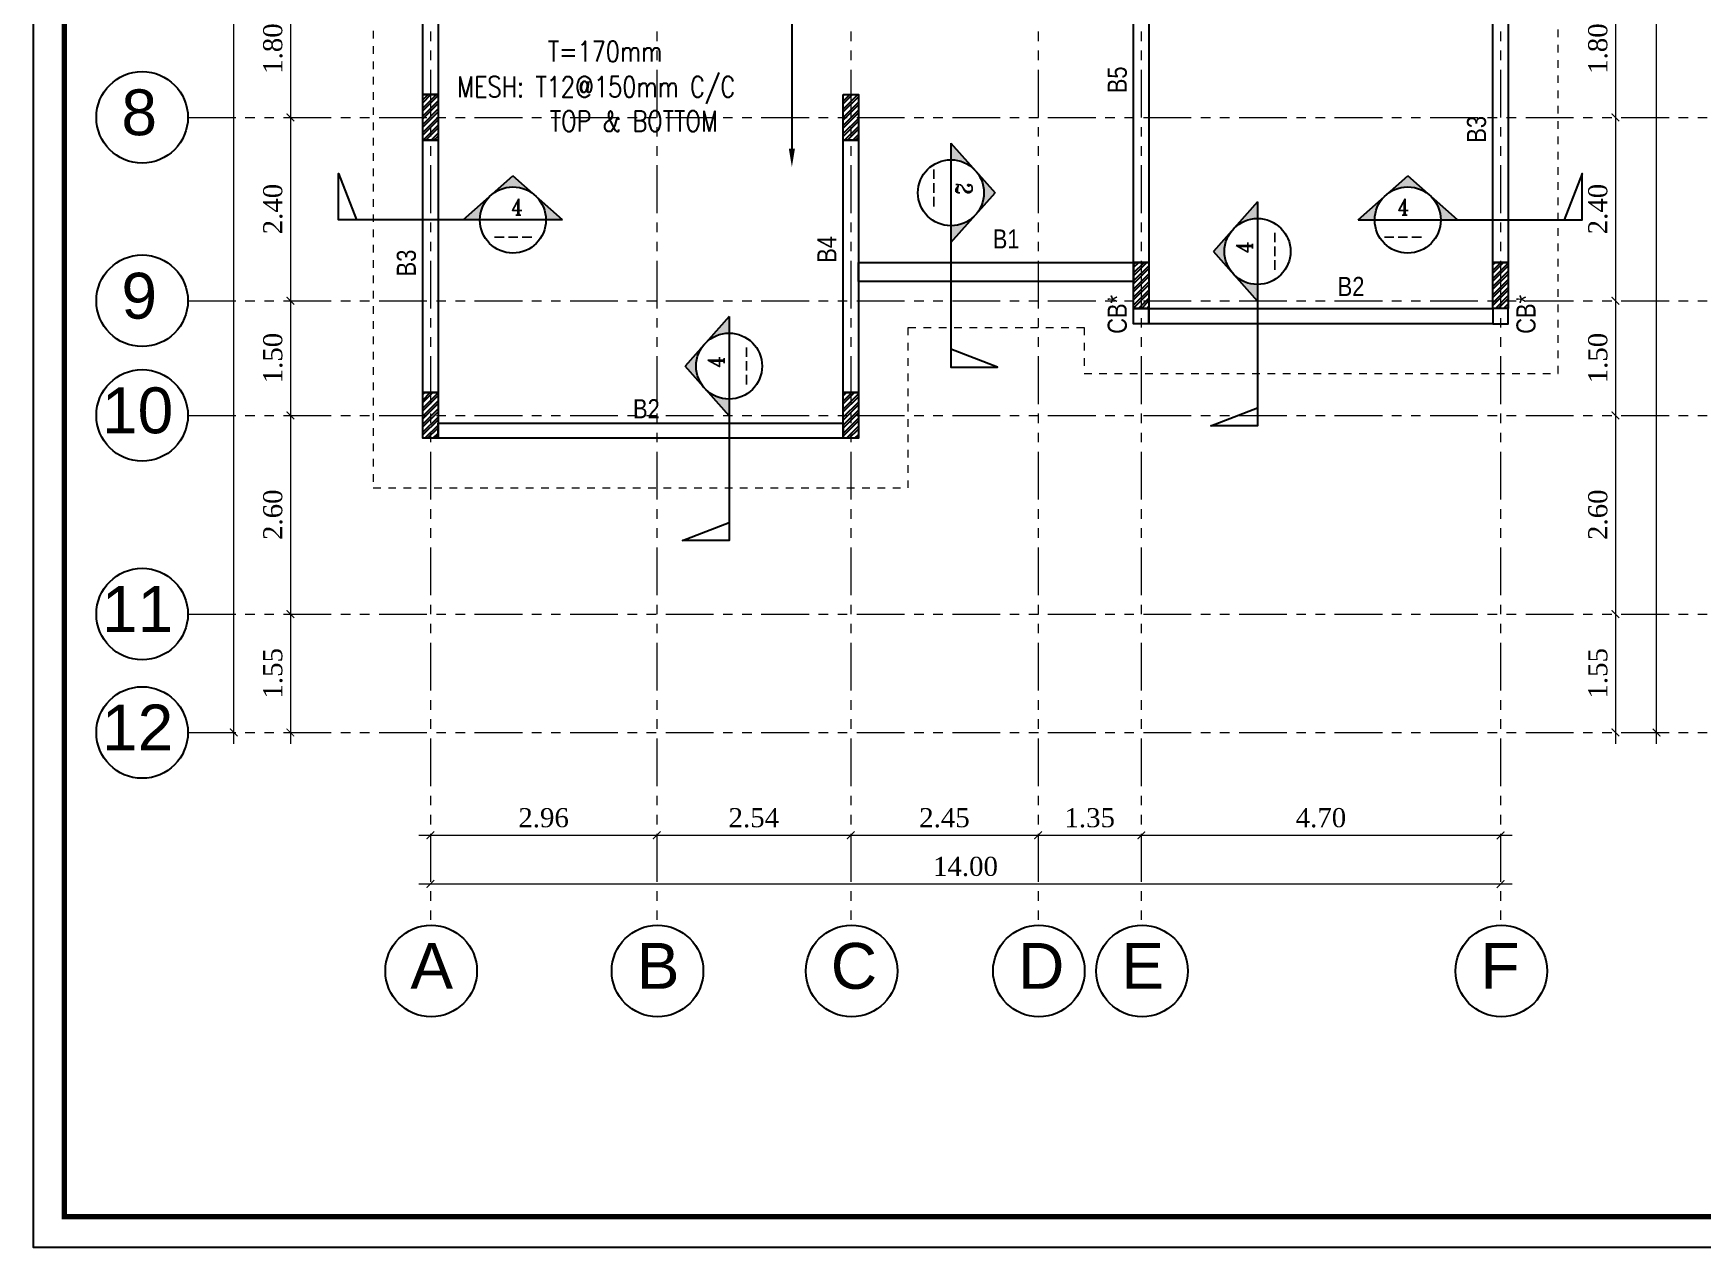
# Model space of a CAD drawing. Header units: metres. Extents: x 503482 to 1007323, y 2781056 to 5562345.
# Drawn here: x 503888.07 to 503909.89, y 2781079.1 to 2781094.99 of the extents above; entities that cross this region are included whole.
import ezdxf

# ---------------------------------------------------------------- set-up
doc = ezdxf.new("R2010")
doc.units = ezdxf.units.M
doc.header["$LTSCALE"] = 10
doc.header["$MEASUREMENT"] = 0
doc.header["$PDMODE"] = 3
doc.linetypes.add('HIDDEN', pattern=[0.375, 0.25, -0.125])
doc.linetypes.add('PHANTOM2', pattern=[1.25, 0.625, -0.125, 0.125, -0.125, 0.125, -0.125])
doc.layers.get('0').update_dxf_attribs({"linetype": 'CONTINUOUS'})
doc.layers.get('DEFPOINTS').update_dxf_attribs({"linetype": 'CONTINUOUS'})
for name, color, linetype, lineweight in [('01_WALLS', 7, 'CONTINUOUS', 25), ('DIM', 253, 'CONTINUOUS', 0), ('S-SLAB', 2, 'CONTINUOUS', 25), ('S-TIE BEAM', 3, 'CONTINUOUS', 25)]:
    doc.layers.add(name, color=color, linetype=linetype, lineweight=lineweight)
for name, color, linetype in [('A-TEXT', 2, 'CONTINUOUS'), ('A-VIEW-LN', 1, 'CONTINUOUS'), ('G-BEAM TEXT', 4, 'CONTINUOUS'), ('G-SYMBOLS', 7, 'CONTINUOUS'), ('M.TITLE BLOCK', 7, 'CONTINUOUS'), ('ROOFBEAM', 7, 'CONTINUOUS'), ('S-COL', 6, 'CONTINUOUS'), ('S-COL HATCH', 161, 'CONTINUOUS')]:
    doc.layers.add(name, color=color, linetype=linetype)
doc.styles.add('ANWAR', font='arial.ttf')
doc.styles.add('AREAL', font='times.ttf')
doc.styles.add('ARIELNARROW 30', font='ARIALN.TTF', dxfattribs={"height": 0.25})
doc.styles.add('Name', font='SIMPLEX.shx', dxfattribs={"width": 0.7, "height": 0.25})
doc.styles.add('RAKA ROMANS', font='romans.shx', dxfattribs={"width": 0.8})
doc.styles.add('TITLETXT', font='iso.shx', dxfattribs={"width": 0.85, "height": 1})
doc.dimstyles.new('ANWER', dxfattribs={"dimtxt": 0.25, "dimasz": 0.1, "dimexe": 0.1, "dimexo": 0.25, "dimgap": 0.1, "dimtad": 1, "dimzin": 7, "dimdsep": 46, "dimtxsty": 'AREAL', "dimblk": 'ARCHTICK', "dimcen": 0.125, "dimdle": 0.15, "dimse1": 1, "dimse2": 1, "dimclrd": 41, "dimclre": 8, "dimclrt": 112, "dimadec": 0, "dimazin": 0, "dimtfac": 1, "dimtmove": 2, "dimatfit": 3, "dimfxl": 1, "dimtolj": 1, "dimtzin": 0, "dimlwd": 0, "dimlwe": 5, "dimarcsym": 0})
doc.dimstyles.new('ashraf', dxfattribs={"dimscale": 0.8, "dimtxt": 0.25, "dimasz": 0.3, "dimexe": 0.1, "dimexo": 0.1, "dimgap": 0, "dimtad": 0, "dimzin": 4, "dimdsep": 46, "dimtxsty": 'Name', "dimcen": 0.1, "dimdle": 0.1, "dimse1": 1, "dimse2": 1, "dimclrd": 1, "dimclre": 5, "dimclrt": 256, "dimadec": 0, "dimazin": 0, "dimtfac": 0.75, "dimtofl": 0, "dimtmove": 1, "dimatfit": 3, "dimfxl": 0.1, "dimtvp": 0.75, "dimtolj": 1, "dimtzin": 4, "dimarcsym": 0})
pattern_1 = [(45, (-503560.46745, -2781241.68732), (-0.053033008589, 0.053033008589), []), (45, (-503560.43209, -2781241.68732), (-0.053033008589, 0.053033008589), [])]
pattern_2 = [(45, (-503560.46745, -2781241.73732), (-0.053033008589, 0.053033008589), []), (45, (-503560.43209, -2781241.73732), (-0.053033008589, 0.053033008589), [])]

# ---------------------------------------------------------------- blocks, each defined once
blk = doc.blocks.new('_ArchTick')
at = {"color": 0, "linetype": 'ByBlock', "const_width": 0.15}
blk.add_lwpolyline([(-0.5, -0.5), (0.5, 0.5)], dxfattribs=at)
blk = doc.blocks.new('*D755')
at = {"layer": 'DEFPOINTS', "color": 0, "ltscale": 0.04, "transparency": 16777216}
for p in [(-15.157, -11.7), (-15.932, -13.5), (-15.157, -13.5)]:
    blk.add_point(p, dxfattribs=at)
at = {"layer": 'S-TIE BEAM', "color": 41, "lineweight": 0, "ltscale": 0.04, "transparency": 16777216}
blk.add_line((-15.932, -11.55), (-15.932, -13.65), dxfattribs=at)
at = {"layer": 'S-TIE BEAM', "color": 41, "lineweight": 0, "ltscale": 0.04, "transparency": 16777216, "xscale": 0.1, "yscale": 0.1, "zscale": 0.1}
for p, rotation in [((-15.932, -11.7), 90), ((-15.932, -13.5), 270)]:
    blk.add_blockref('_ArchTick', p, dxfattribs=dict(at, rotation=rotation))
at = {"layer": 'S-TIE BEAM', "color": 112, "ltscale": 0.04, "transparency": 16777216, "insert": (-16.16, -12.6), "char_height": 0.25, "attachment_point": 5, "rotation": 90, "style": 'AREAL'}
blk.add_mtext('\\A1;1.80', dxfattribs=at)
blk = doc.blocks.new('*D756')
at = {"layer": 'DEFPOINTS', "color": 0, "ltscale": 0.04, "transparency": 16777216}
for p in [(-15.157, -13.5), (-15.932, -15.9), (-15.157, -15.9)]:
    blk.add_point(p, dxfattribs=at)
at = {"layer": 'S-TIE BEAM', "color": 41, "lineweight": 0, "ltscale": 0.04, "transparency": 16777216}
blk.add_line((-15.932, -13.35), (-15.932, -16.05), dxfattribs=at)
at = {"layer": 'S-TIE BEAM', "color": 41, "lineweight": 0, "ltscale": 0.04, "transparency": 16777216, "xscale": 0.1, "yscale": 0.1, "zscale": 0.1}
for p, rotation in [((-15.932, -13.5), 90), ((-15.932, -15.9), 270)]:
    blk.add_blockref('_ArchTick', p, dxfattribs=dict(at, rotation=rotation))
at = {"layer": 'S-TIE BEAM', "color": 112, "ltscale": 0.04, "transparency": 16777216, "insert": (-16.16, -14.7), "char_height": 0.25, "attachment_point": 5, "rotation": 90, "style": 'AREAL'}
blk.add_mtext('\\A1;2.40', dxfattribs=at)
blk = doc.blocks.new('*D757')
at = {"layer": 'DEFPOINTS', "color": 0, "ltscale": 0.04, "transparency": 16777216}
for p in [(-15.157, -15.9), (-15.932, -17.4), (-15.157, -17.4)]:
    blk.add_point(p, dxfattribs=at)
at = {"layer": 'S-TIE BEAM', "color": 41, "lineweight": 0, "ltscale": 0.04, "transparency": 16777216}
blk.add_line((-15.932, -15.75), (-15.932, -17.55), dxfattribs=at)
at = {"layer": 'S-TIE BEAM', "color": 41, "lineweight": 0, "ltscale": 0.04, "transparency": 16777216, "xscale": 0.1, "yscale": 0.1, "zscale": 0.1}
for p, rotation in [((-15.932, -15.9), 90), ((-15.932, -17.4), 270)]:
    blk.add_blockref('_ArchTick', p, dxfattribs=dict(at, rotation=rotation))
at = {"layer": 'S-TIE BEAM', "color": 112, "ltscale": 0.04, "transparency": 16777216, "insert": (-16.16, -16.65), "char_height": 0.25, "attachment_point": 5, "rotation": 90, "style": 'AREAL'}
blk.add_mtext('\\A1;1.50', dxfattribs=at)
blk = doc.blocks.new('*D758')
at = {"layer": 'DEFPOINTS', "color": 0, "ltscale": 0.04, "transparency": 16777216}
for p in [(-15.157, -17.4), (-15.932, -20), (-15.157, -20)]:
    blk.add_point(p, dxfattribs=at)
at = {"layer": 'S-TIE BEAM', "color": 41, "lineweight": 0, "ltscale": 0.04, "transparency": 16777216}
blk.add_line((-15.932, -17.25), (-15.932, -20.15), dxfattribs=at)
at = {"layer": 'S-TIE BEAM', "color": 41, "lineweight": 0, "ltscale": 0.04, "transparency": 16777216, "xscale": 0.1, "yscale": 0.1, "zscale": 0.1}
for p, rotation in [((-15.932, -17.4), 90), ((-15.932, -20), 270)]:
    blk.add_blockref('_ArchTick', p, dxfattribs=dict(at, rotation=rotation))
at = {"layer": 'S-TIE BEAM', "color": 112, "ltscale": 0.04, "transparency": 16777216, "insert": (-16.16, -18.7), "char_height": 0.25, "attachment_point": 5, "rotation": 90, "style": 'AREAL'}
blk.add_mtext('\\A1;2.60', dxfattribs=at)
blk = doc.blocks.new('*D759')
at = {"layer": 'DEFPOINTS', "color": 0, "ltscale": 0.04, "transparency": 16777216}
for p in [(-15.157, -20), (-15.932, -21.55), (-15.157, -21.55)]:
    blk.add_point(p, dxfattribs=at)
at = {"layer": 'S-TIE BEAM', "color": 41, "lineweight": 0, "ltscale": 0.04, "transparency": 16777216}
blk.add_line((-15.932, -19.85), (-15.932, -21.7), dxfattribs=at)
at = {"layer": 'S-TIE BEAM', "color": 41, "lineweight": 0, "ltscale": 0.04, "transparency": 16777216, "xscale": 0.1, "yscale": 0.1, "zscale": 0.1}
for p, rotation in [((-15.932, -20), 90), ((-15.932, -21.55), 270)]:
    blk.add_blockref('_ArchTick', p, dxfattribs=dict(at, rotation=rotation))
at = {"layer": 'S-TIE BEAM', "color": 112, "ltscale": 0.04, "transparency": 16777216, "insert": (-16.16, -20.775), "char_height": 0.25, "attachment_point": 5, "rotation": 90, "style": 'AREAL'}
blk.add_mtext('\\A1;1.55', dxfattribs=at)
blk = doc.blocks.new('*D760')
at = {"layer": 'DEFPOINTS', "color": 0, "ltscale": 0.04, "transparency": 16777216}
for p in [(-16.673, -0.3), (-15.09, -0.3), (-16.077, -21.55)]:
    blk.add_point(p, dxfattribs=at)
at = {"layer": 'S-TIE BEAM', "color": 41, "lineweight": 0, "ltscale": 0.04, "transparency": 16777216}
blk.add_line((-16.673, -21.7), (-16.673, -0.15), dxfattribs=at)
at = {"layer": 'S-TIE BEAM', "color": 41, "lineweight": 0, "ltscale": 0.04, "transparency": 16777216, "xscale": 0.1, "yscale": 0.1, "zscale": 0.1}
for p, rotation in [((-16.673, -0.3), 90), ((-16.673, -21.55), 270)]:
    blk.add_blockref('_ArchTick', p, dxfattribs=dict(at, rotation=rotation))
at = {"layer": 'S-TIE BEAM', "color": 112, "ltscale": 0.04, "transparency": 16777216, "insert": (-16.901, -10.925), "char_height": 0.25, "attachment_point": 5, "rotation": 90, "style": 'AREAL'}
blk.add_mtext('\\A1;21.25', dxfattribs=at)
blk = doc.blocks.new('*D761')
at = {"layer": 'DEFPOINTS', "color": 0, "transparency": 16777216}
for p in [(-11.138, -22.895), (-14.1, -23.106), (-11.138, -23.106)]:
    blk.add_point(p, dxfattribs=at)
at = {"layer": 'S-COL', "color": 41, "linetype": 'Continuous', "lineweight": 0, "transparency": 16777216}
blk.add_line((-14.25, -22.895), (-10.988, -22.895), dxfattribs=at)
at = {"layer": 'S-COL', "color": 41, "lineweight": 0, "transparency": 16777216, "xscale": 0.1, "yscale": 0.1, "zscale": 0.1, "rotation": 180}
blk.add_blockref('_ArchTick', (-14.1, -22.895), dxfattribs=at)
at = {"layer": 'S-COL', "color": 41, "lineweight": 0, "transparency": 16777216, "xscale": 0.1, "yscale": 0.1, "zscale": 0.1}
blk.add_blockref('_ArchTick', (-11.138, -22.895), dxfattribs=at)
at = {"layer": 'S-COL', "color": 112, "transparency": 16777216, "insert": (-12.619, -22.667), "char_height": 0.25, "attachment_point": 5, "style": 'AREAL'}
blk.add_mtext('\\A1;2.96', dxfattribs=at)
blk = doc.blocks.new('*D762')
at = {"layer": 'DEFPOINTS', "color": 0, "transparency": 16777216}
for p in [(-8.6, -22.895), (-11.138, -23.106), (-8.6, -23.155)]:
    blk.add_point(p, dxfattribs=at)
at = {"layer": 'S-COL', "color": 41, "linetype": 'Continuous', "lineweight": 0, "transparency": 16777216}
blk.add_line((-11.288, -22.895), (-8.45, -22.895), dxfattribs=at)
at = {"layer": 'S-COL', "color": 41, "lineweight": 0, "transparency": 16777216, "xscale": 0.1, "yscale": 0.1, "zscale": 0.1, "rotation": 180}
blk.add_blockref('_ArchTick', (-11.138, -22.895), dxfattribs=at)
at = {"layer": 'S-COL', "color": 41, "lineweight": 0, "transparency": 16777216, "xscale": 0.1, "yscale": 0.1, "zscale": 0.1}
blk.add_blockref('_ArchTick', (-8.6, -22.895), dxfattribs=at)
at = {"layer": 'S-COL', "color": 112, "transparency": 16777216, "insert": (-9.869, -22.667), "char_height": 0.25, "attachment_point": 5, "style": 'AREAL'}
blk.add_mtext('\\A1;2.54', dxfattribs=at)
blk = doc.blocks.new('*D763')
at = {"layer": 'DEFPOINTS', "color": 0, "transparency": 16777216}
for p in [(-6.15, -22.895), (-8.6, -23.155), (-6.15, -23.155)]:
    blk.add_point(p, dxfattribs=at)
at = {"layer": 'S-COL', "color": 41, "linetype": 'Continuous', "lineweight": 0, "transparency": 16777216}
blk.add_line((-8.75, -22.895), (-6, -22.895), dxfattribs=at)
at = {"layer": 'S-COL', "color": 41, "lineweight": 0, "transparency": 16777216, "xscale": 0.1, "yscale": 0.1, "zscale": 0.1, "rotation": 180}
blk.add_blockref('_ArchTick', (-8.6, -22.895), dxfattribs=at)
at = {"layer": 'S-COL', "color": 41, "lineweight": 0, "transparency": 16777216, "xscale": 0.1, "yscale": 0.1, "zscale": 0.1}
blk.add_blockref('_ArchTick', (-6.15, -22.895), dxfattribs=at)
at = {"layer": 'S-COL', "color": 112, "transparency": 16777216, "insert": (-7.375, -22.667), "char_height": 0.25, "attachment_point": 5, "style": 'AREAL'}
blk.add_mtext('\\A1;2.45', dxfattribs=at)
blk = doc.blocks.new('*D764')
at = {"layer": 'DEFPOINTS', "color": 0, "transparency": 16777216}
for p in [(-4.8, -22.895), (-6.15, -23.155), (-4.8, -23.155)]:
    blk.add_point(p, dxfattribs=at)
at = {"layer": 'S-COL', "color": 41, "linetype": 'Continuous', "lineweight": 0, "transparency": 16777216}
blk.add_line((-6.3, -22.895), (-4.65, -22.895), dxfattribs=at)
at = {"layer": 'S-COL', "color": 41, "lineweight": 0, "transparency": 16777216, "xscale": 0.1, "yscale": 0.1, "zscale": 0.1, "rotation": 180}
blk.add_blockref('_ArchTick', (-6.15, -22.895), dxfattribs=at)
at = {"layer": 'S-COL', "color": 41, "lineweight": 0, "transparency": 16777216, "xscale": 0.1, "yscale": 0.1, "zscale": 0.1}
blk.add_blockref('_ArchTick', (-4.8, -22.895), dxfattribs=at)
at = {"layer": 'S-COL', "color": 112, "transparency": 16777216, "insert": (-5.475, -22.667), "char_height": 0.25, "attachment_point": 5, "style": 'AREAL'}
blk.add_mtext('\\A1;1.35', dxfattribs=at)
blk = doc.blocks.new('*D765')
at = {"layer": 'DEFPOINTS', "color": 0, "transparency": 16777216}
for p in [(-0.1, -22.895), (-4.8, -23.155), (-0.1, -23.155)]:
    blk.add_point(p, dxfattribs=at)
at = {"layer": 'S-COL', "color": 41, "linetype": 'Continuous', "lineweight": 0, "transparency": 16777216}
blk.add_line((-4.95, -22.895), (0.05, -22.895), dxfattribs=at)
at = {"layer": 'S-COL', "color": 41, "lineweight": 0, "transparency": 16777216, "xscale": 0.1, "yscale": 0.1, "zscale": 0.1, "rotation": 180}
blk.add_blockref('_ArchTick', (-4.8, -22.895), dxfattribs=at)
at = {"layer": 'S-COL', "color": 41, "lineweight": 0, "transparency": 16777216, "xscale": 0.1, "yscale": 0.1, "zscale": 0.1}
blk.add_blockref('_ArchTick', (-0.1, -22.895), dxfattribs=at)
at = {"layer": 'S-COL', "color": 112, "transparency": 16777216, "insert": (-2.45, -22.667), "char_height": 0.25, "attachment_point": 5, "style": 'AREAL'}
blk.add_mtext('\\A1;4.70', dxfattribs=at)
blk = doc.blocks.new('*D766')
at = {"layer": 'DEFPOINTS', "color": 0, "ltscale": 0.04, "transparency": 16777216}
for p in [(-0.1, -23.532), (-14.1, -23.906), (-0.1, -23.906)]:
    blk.add_point(p, dxfattribs=at)
at = {"layer": 'S-TIE BEAM', "color": 41, "lineweight": 0, "ltscale": 0.04, "transparency": 16777216}
blk.add_line((-14.25, -23.532), (0.05, -23.532), dxfattribs=at)
at = {"layer": 'S-TIE BEAM', "color": 41, "lineweight": 0, "ltscale": 0.04, "transparency": 16777216, "xscale": 0.1, "yscale": 0.1, "zscale": 0.1, "rotation": 180}
blk.add_blockref('_ArchTick', (-14.1, -23.532), dxfattribs=at)
at = {"layer": 'S-TIE BEAM', "color": 41, "lineweight": 0, "ltscale": 0.04, "transparency": 16777216, "xscale": 0.1, "yscale": 0.1, "zscale": 0.1}
blk.add_blockref('_ArchTick', (-0.1, -23.532), dxfattribs=at)
at = {"layer": 'S-TIE BEAM', "color": 112, "ltscale": 0.04, "transparency": 16777216, "insert": (-7.1, -23.304), "char_height": 0.25, "attachment_point": 5, "style": 'AREAL'}
blk.add_mtext('\\A1;14.00', dxfattribs=at)
blk = doc.blocks.new('*D773')
at = {"layer": 'DEFPOINTS', "color": 0, "ltscale": 0.04, "transparency": 16777216}
for p in [(2.176, -11.7), (1.402, -13.5), (2.176, -13.5)]:
    blk.add_point(p, dxfattribs=at)
at = {"layer": 'S-TIE BEAM', "color": 41, "lineweight": 0, "ltscale": 0.04, "transparency": 16777216}
blk.add_line((1.402, -11.55), (1.402, -13.65), dxfattribs=at)
at = {"layer": 'S-TIE BEAM', "color": 41, "lineweight": 0, "ltscale": 0.04, "transparency": 16777216, "xscale": 0.1, "yscale": 0.1, "zscale": 0.1}
for p, rotation in [((1.402, -11.7), 90), ((1.402, -13.5), 270)]:
    blk.add_blockref('_ArchTick', p, dxfattribs=dict(at, rotation=rotation))
at = {"layer": 'S-TIE BEAM', "color": 112, "ltscale": 0.04, "transparency": 16777216, "insert": (1.174, -12.6), "char_height": 0.25, "attachment_point": 5, "rotation": 90, "style": 'AREAL'}
blk.add_mtext('\\A1;1.80', dxfattribs=at)
blk = doc.blocks.new('*D774')
at = {"layer": 'DEFPOINTS', "color": 0, "ltscale": 0.04, "transparency": 16777216}
for p in [(2.176, -13.5), (1.402, -15.9), (2.176, -15.9)]:
    blk.add_point(p, dxfattribs=at)
at = {"layer": 'S-TIE BEAM', "color": 41, "lineweight": 0, "ltscale": 0.04, "transparency": 16777216}
blk.add_line((1.402, -13.35), (1.402, -16.05), dxfattribs=at)
at = {"layer": 'S-TIE BEAM', "color": 41, "lineweight": 0, "ltscale": 0.04, "transparency": 16777216, "xscale": 0.1, "yscale": 0.1, "zscale": 0.1}
for p, rotation in [((1.402, -13.5), 90), ((1.402, -15.9), 270)]:
    blk.add_blockref('_ArchTick', p, dxfattribs=dict(at, rotation=rotation))
at = {"layer": 'S-TIE BEAM', "color": 112, "ltscale": 0.04, "transparency": 16777216, "insert": (1.174, -14.7), "char_height": 0.25, "attachment_point": 5, "rotation": 90, "style": 'AREAL'}
blk.add_mtext('\\A1;2.40', dxfattribs=at)
blk = doc.blocks.new('*D775')
at = {"layer": 'DEFPOINTS', "color": 0, "ltscale": 0.04, "transparency": 16777216}
for p in [(2.176, -15.9), (1.402, -17.4), (2.176, -17.4)]:
    blk.add_point(p, dxfattribs=at)
at = {"layer": 'S-TIE BEAM', "color": 41, "lineweight": 0, "ltscale": 0.04, "transparency": 16777216}
blk.add_line((1.402, -15.75), (1.402, -17.55), dxfattribs=at)
at = {"layer": 'S-TIE BEAM', "color": 41, "lineweight": 0, "ltscale": 0.04, "transparency": 16777216, "xscale": 0.1, "yscale": 0.1, "zscale": 0.1}
for p, rotation in [((1.402, -15.9), 90), ((1.402, -17.4), 270)]:
    blk.add_blockref('_ArchTick', p, dxfattribs=dict(at, rotation=rotation))
at = {"layer": 'S-TIE BEAM', "color": 112, "ltscale": 0.04, "transparency": 16777216, "insert": (1.174, -16.65), "char_height": 0.25, "attachment_point": 5, "rotation": 90, "style": 'AREAL'}
blk.add_mtext('\\A1;1.50', dxfattribs=at)
blk = doc.blocks.new('*D776')
at = {"layer": 'DEFPOINTS', "color": 0, "ltscale": 0.04, "transparency": 16777216}
for p in [(2.176, -17.4), (1.402, -20), (2.176, -20)]:
    blk.add_point(p, dxfattribs=at)
at = {"layer": 'S-TIE BEAM', "color": 41, "lineweight": 0, "ltscale": 0.04, "transparency": 16777216}
blk.add_line((1.402, -17.25), (1.402, -20.15), dxfattribs=at)
at = {"layer": 'S-TIE BEAM', "color": 41, "lineweight": 0, "ltscale": 0.04, "transparency": 16777216, "xscale": 0.1, "yscale": 0.1, "zscale": 0.1}
for p, rotation in [((1.402, -17.4), 90), ((1.402, -20), 270)]:
    blk.add_blockref('_ArchTick', p, dxfattribs=dict(at, rotation=rotation))
at = {"layer": 'S-TIE BEAM', "color": 112, "ltscale": 0.04, "transparency": 16777216, "insert": (1.174, -18.7), "char_height": 0.25, "attachment_point": 5, "rotation": 90, "style": 'AREAL'}
blk.add_mtext('\\A1;2.60', dxfattribs=at)
blk = doc.blocks.new('*D741')
at = {"layer": 'DEFPOINTS', "color": 0, "ltscale": 0.04, "transparency": 16777216}
for p in [(2.176, -20), (1.402, -21.55), (2.176, -21.55)]:
    blk.add_point(p, dxfattribs=at)
at = {"layer": 'S-TIE BEAM', "color": 41, "lineweight": 0, "ltscale": 0.04, "transparency": 16777216}
blk.add_line((1.402, -19.85), (1.402, -21.7), dxfattribs=at)
at = {"layer": 'S-TIE BEAM', "color": 41, "lineweight": 0, "ltscale": 0.04, "transparency": 16777216, "xscale": 0.1, "yscale": 0.1, "zscale": 0.1}
for p, rotation in [((1.402, -20), 90), ((1.402, -21.55), 270)]:
    blk.add_blockref('_ArchTick', p, dxfattribs=dict(at, rotation=rotation))
at = {"layer": 'S-TIE BEAM', "color": 112, "ltscale": 0.04, "transparency": 16777216, "insert": (1.174, -20.775), "char_height": 0.25, "attachment_point": 5, "rotation": 90, "style": 'AREAL'}
blk.add_mtext('\\A1;1.55', dxfattribs=at)
blk = doc.blocks.new('*D742')
at = {"layer": 'DEFPOINTS', "color": 0, "ltscale": 0.04, "transparency": 16777216}
for p in [(1.94, -0.3), (2.244, -0.3), (1.257, -21.55)]:
    blk.add_point(p, dxfattribs=at)
at = {"layer": 'S-TIE BEAM', "color": 41, "lineweight": 0, "ltscale": 0.04, "transparency": 16777216}
blk.add_line((1.94, -21.7), (1.94, -0.15), dxfattribs=at)
at = {"layer": 'S-TIE BEAM', "color": 41, "lineweight": 0, "ltscale": 0.04, "transparency": 16777216, "xscale": 0.1, "yscale": 0.1, "zscale": 0.1}
for p, rotation in [((1.94, -0.3), 90), ((1.94, -21.55), 270)]:
    blk.add_blockref('_ArchTick', p, dxfattribs=dict(at, rotation=rotation))
at = {"layer": 'S-TIE BEAM', "color": 112, "ltscale": 0.04, "transparency": 16777216, "insert": (1.713, -10.925), "char_height": 0.25, "attachment_point": 5, "rotation": 90, "style": 'AREAL'}
blk.add_mtext('\\A1;21.25', dxfattribs=at)
blk = doc.blocks.new('A$C5ae2f934')
at = {"layer": 'S-COL HATCH', "ltscale": 0.04}
h = blk.add_hatch(dxfattribs=at)
h.set_pattern_fill('ANSI32', color=161, scale=0.2)
h.set_pattern_definition(pattern_1)
h.paths.add_polyline_path([(9.2, -1.705), (9.4, -1.705), (9.4, -2.305), (9.2, -2.305)])
h = blk.add_hatch(dxfattribs=at)
h.set_pattern_fill('ANSI32', color=161, scale=0.2)
h.set_pattern_definition(pattern_1)
h.paths.add_polyline_path([(13.9, -1.705), (14.1, -1.705), (14.1, -2.305), (13.9, -2.305)])
h = blk.add_hatch(dxfattribs=at)
h.set_pattern_fill('ANSI32', color=161, scale=0.2)
h.set_pattern_definition(pattern_1)
h.paths.add_polyline_path([(-0.1, -4.108), (0.1, -4.108), (0.1, -4.708), (-0.1, -4.708)])
h = blk.add_hatch(dxfattribs=at)
h.set_pattern_fill('ANSI32', color=161, scale=0.2)
h.set_pattern_definition(pattern_1)
h.paths.add_polyline_path([(5.6, -4.108), (5.4, -4.108), (5.4, -4.708), (5.6, -4.708)])
h = blk.add_hatch(dxfattribs=at)
h.set_pattern_fill('ANSI32', color=161, scale=0.2)
h.set_pattern_definition(pattern_2)
h.paths.add_polyline_path([(5.6, -5.218), (5.4, -5.218), (5.4, -5.618), (5.6, -5.618)])
h = blk.add_hatch(dxfattribs=at)
h.set_pattern_fill('ANSI32', color=161, scale=0.2)
h.set_pattern_definition(pattern_2)
h.paths.add_polyline_path([(9.2, -5.418), (9.4, -5.418), (9.4, -6.018), (9.2, -6.018)])
h = blk.add_hatch(dxfattribs=at)
h.set_pattern_fill('ANSI32', color=161, scale=0.2)
h.set_pattern_definition(pattern_1)
h.paths.add_polyline_path([(13.9, -5.602), (14.1, -5.602), (14.1, -6.202), (13.9, -6.202)])
h = blk.add_hatch(dxfattribs=at)
h.set_pattern_fill('ANSI32', color=161, scale=0.2)
h.set_pattern_definition(pattern_1)
h.paths.add_polyline_path([(-0.1, -9.009), (0.1, -9.009), (0.1, -9.609), (-0.1, -9.609)])
h = blk.add_hatch(dxfattribs=at)
h.set_pattern_fill('ANSI32', color=161, scale=0.2)
h.set_pattern_definition(pattern_1)
h.paths.add_polyline_path([(5.4, -9.35), (5.6, -9.35), (5.6, -9.95), (5.4, -9.95)])
h = blk.add_hatch(dxfattribs=at)
h.set_pattern_fill('ANSI32', color=161, scale=0.2)
h.set_pattern_definition([(45, (-503560.46745, -2781241.43732), (-0.053033008589, 0.053033008589), []), (45, (-503560.43209, -2781241.43732), (-0.053033008589, 0.053033008589), [])])
h.paths.add_polyline_path([(9.2, -9.5), (9.4, -9.5), (9.4, -10.1), (9.2, -10.1)])
h = blk.add_hatch(dxfattribs=at)
h.set_pattern_fill('ANSI32', color=161, scale=0.2)
h.set_pattern_definition(pattern_1)
h.paths.add_polyline_path([(13.9, -11.1), (14.1, -11.1), (14.1, -11.7), (13.9, -11.7)])
h = blk.add_hatch(dxfattribs=at)
h.set_pattern_fill('ANSI32', color=161, scale=0.2)
h.set_pattern_definition(pattern_1)
h.paths.add_polyline_path([(-0.1, -12.9), (0.1, -12.9), (0.1, -13.5), (-0.1, -13.5)])
h = blk.add_hatch(dxfattribs=at)
h.set_pattern_fill('ANSI32', color=161, scale=0.2)
h.set_pattern_definition(pattern_1)
h.paths.add_polyline_path([(5.4, -12.9), (5.6, -12.9), (5.6, -13.5), (5.4, -13.5)])
h = blk.add_hatch(dxfattribs=at)
h.set_pattern_fill('ANSI32', color=161, scale=0.2)
h.set_pattern_definition(pattern_1)
h.paths.add_polyline_path([(9.2, -15.1), (9.4, -15.1), (9.4, -15.7), (9.2, -15.7)])
h = blk.add_hatch(dxfattribs=at)
h.set_pattern_fill('ANSI32', color=161, scale=0.2)
h.set_pattern_definition(pattern_1)
h.paths.add_polyline_path([(13.9, -15.1), (14.1, -15.1), (14.1, -15.7), (13.9, -15.7)])
h = blk.add_hatch(dxfattribs=at)
h.set_pattern_fill('ANSI32', color=161, scale=0.2)
h.set_pattern_definition(pattern_1)
h.paths.add_polyline_path([(-0.1, -16.8), (0.1, -16.8), (0.1, -17.4), (-0.1, -17.4)])
h = blk.add_hatch(dxfattribs=at)
h.set_pattern_fill('ANSI32', color=161, scale=0.2)
h.set_pattern_definition(pattern_1)
h.paths.add_polyline_path([(5.4, -16.8), (5.6, -16.8), (5.6, -17.4), (5.4, -17.4)])
at = {"layer": '01_WALLS', "color": 6, "ltscale": 0.04}
for points in [[(-0.1, -4.108), (0.1, -4.108), (0.1, -4.708), (-0.1, -4.708)], [(5.6, -4.108), (5.4, -4.108), (5.4, -4.708), (5.6, -4.708)], [(5.6, -5.218), (5.4, -5.218), (5.4, -5.618), (5.6, -5.618)], [(9.2, -9.5), (9.4, -9.5), (9.4, -10.1), (9.2, -10.1)]]:
    blk.add_lwpolyline(points, close=True, dxfattribs=at)
at = {"layer": 'S-COL', "color": 6, "ltscale": 0.04}
for points in [[(9.2, -1.705), (9.4, -1.705), (9.4, -2.305), (9.2, -2.305)], [(9.2, -5.418), (9.4, -5.418), (9.4, -6.018), (9.2, -6.018)], [(13.9, -5.602), (14.1, -5.602), (14.1, -6.202), (13.9, -6.202)], [(-0.1, -9.009), (0.1, -9.009), (0.1, -9.609), (-0.1, -9.609)], [(5.4, -9.35), (5.6, -9.35), (5.6, -9.95), (5.4, -9.95)], [(13.9, -11.1), (14.1, -11.1), (14.1, -11.7), (13.9, -11.7)], [(-0.1, -12.9), (0.1, -12.9), (0.1, -13.5), (-0.1, -13.5)], [(5.4, -12.9), (5.6, -12.9), (5.6, -13.5), (5.4, -13.5)], [(9.2, -15.1), (9.4, -15.1), (9.4, -15.7), (9.2, -15.7)], [(13.9, -15.1), (14.1, -15.1), (14.1, -15.7), (13.9, -15.7)], [(-0.1, -16.8), (0.1, -16.8), (0.1, -17.4), (-0.1, -17.4)], [(5.4, -16.8), (5.6, -16.8), (5.6, -17.4), (5.4, -17.4)]]:
    blk.add_lwpolyline(points, close=True, dxfattribs=at)
at = {"layer": 'S-COL HATCH', "color": 6, "ltscale": 0.04}
blk.add_lwpolyline([(13.9, -1.705), (14.1, -1.705), (14.1, -2.305), (13.9, -2.305)], close=True, dxfattribs=at)
blk = doc.blocks.new('*D1496')
at = {"layer": 'DEFPOINTS', "color": 0, "transparency": 16777216}
for p in [(503898.213, 2781098.245), (503897.993, 2781093.245), (503898.213, 2781093.245)]:
    blk.add_point(p, dxfattribs=at)
at = {"layer": 'DIM', "color": 1, "lineweight": -2, "transparency": 16777216}
blk.add_line((503897.993, 2781098.005), (503897.993, 2781093.485), dxfattribs=at)
at = {"layer": 'DIM', "color": 1, "transparency": 16777216}
for points in [[(503897.953, 2781098.005), (503898.033, 2781098.005), (503897.993, 2781098.245)], [(503897.953, 2781093.485), (503898.033, 2781093.485), (503897.993, 2781093.245)]]:
    blk.add_solid(points, dxfattribs=at)
at = {"layer": 'DIM', "lineweight": -3, "transparency": 16777216, "insert": (503897.806, 2781095.745), "char_height": 0.25, "attachment_point": 5, "rotation": 90, "style": 'Name'}
blk.add_mtext('\\A1;5.00', dxfattribs=at)
blk = doc.blocks.new('A$C9677af75')
at = {"color": 252}
for centre in [(-17.871, -13.5), (-17.871, -15.9), (-17.871, -17.4), (-17.871, -20), (-17.871, -21.55), (-14.09, -24.671), (-11.129, -24.671), (-8.59, -24.671), (-6.14, -24.671), (-4.79, -24.671), (-0.09, -24.671)]:
    blk.add_circle(centre, 0.599, dxfattribs=at)
at = {"layer": 'A-VIEW-LN', "color": 252, "linetype": 'PHANTOM2', "lineweight": 5, "ltscale": 0.1}
for p, q in [((-14.1, 2.123), (-14.1, -24.071)), ((-11.138, 2.123), (-11.138, -24.071)), ((-8.6, 2.123), (-8.6, -24.071)), ((-6.15, 2.123), (-6.15, -24.071)), ((-4.8, 2.123), (-4.8, -24.071)), ((-0.1, 2.123), (-0.1, -24.071)), ((-17.271, -13.5), (2.858, -13.5)), ((-17.271, -15.9), (2.858, -15.9)), ((-17.271, -17.4), (2.858, -17.4)), ((-17.271, -20), (2.858, -20)), ((-17.271, -21.55), (2.858, -21.55))]:
    blk.add_line(p, q, dxfattribs=at)
at = {"layer": 'A-TEXT', "style": 'ANWAR'}
for s, p in [('8', (-18.142, -13.734)), ('9', (-18.142, -16.134)), ('10', (-18.396, -17.634)), ('11', (-18.396, -20.234)), ('12', (-18.396, -21.784)), ('A', (-14.362, -24.904)), ('B', (-11.4, -24.904)), ('C', (-8.862, -24.904)), ('D', (-6.412, -24.904)), ('E', (-5.062, -24.904)), ('F', (-0.362, -24.904))]:
    blk.add_text(s, height=0.6, dxfattribs=at).set_placement(p)
at = {"layer": 'S-COL'}
for base, p1, p2, picture, middle in [((-11.138, -22.895), (-14.1, -23.106), (-11.138, -23.106), '*D761', (-12.619, -22.667)), ((-8.6, -22.895), (-11.138, -23.106), (-8.6, -23.155), '*D762', (-9.869, -22.667)), ((-6.15, -22.895), (-8.6, -23.155), (-6.15, -23.155), '*D763', (-7.375, -22.667)), ((-4.8, -22.895), (-6.15, -23.155), (-4.8, -23.155), '*D764', (-5.475, -22.667)), ((-0.1, -22.895), (-4.8, -23.155), (-0.1, -23.155), '*D765', (-2.45, -22.667))]:
    dim = blk.add_linear_dim(base=base, p1=p1, p2=p2, dimstyle='ANWER', override={"dimfxl": 0.125, "dimfxlon": 1}, dxfattribs=at)
    dim.commit()
    dim.dimension.update_dxf_attribs({"geometry": picture, "text_midpoint": middle})
at = {"layer": 'S-TIE BEAM', "ltscale": 0.04}
for base, p1, p2, picture, middle in [((-16.673, -0.3), (-16.077, -21.55), (-15.09, -0.3), '*D760', (-16.901, -10.925)), ((1.94, -0.3), (1.257, -21.55), (2.244, -0.3), '*D742', (1.713, -10.925)), ((-15.932, -13.5), (-15.157, -11.7), (-15.157, -13.5), '*D755', (-16.16, -12.6)), ((1.402, -13.5), (2.176, -11.7), (2.176, -13.5), '*D773', (1.174, -12.6)), ((-15.932, -15.9), (-15.157, -13.5), (-15.157, -15.9), '*D756', (-16.16, -14.7)), ((1.402, -15.9), (2.176, -13.5), (2.176, -15.9), '*D774', (1.174, -14.7)), ((-15.932, -17.4), (-15.157, -15.9), (-15.157, -17.4), '*D757', (-16.16, -16.65)), ((1.402, -17.4), (2.176, -15.9), (2.176, -17.4), '*D775', (1.174, -16.65)), ((-15.932, -20), (-15.157, -17.4), (-15.157, -20), '*D758', (-16.16, -18.7)), ((1.402, -20), (2.176, -17.4), (2.176, -20), '*D776', (1.174, -18.7)), ((-15.932, -21.55), (-15.157, -20), (-15.157, -21.55), '*D759', (-16.16, -20.775)), ((1.402, -21.55), (2.176, -20), (2.176, -21.55), '*D741', (1.174, -20.775))]:
    dim = blk.add_linear_dim(base=base, p1=p1, p2=p2, angle=90, dimstyle='ANWER', dxfattribs=at)
    dim.commit()
    dim.dimension.update_dxf_attribs({"geometry": picture, "text_midpoint": middle})
dim = blk.add_linear_dim(base=(-0.1, -23.532), p1=(-14.1, -23.906), p2=(-0.1, -23.906), dimstyle='ANWER', dxfattribs=at)
dim.commit()
dim.dimension.update_dxf_attribs({"geometry": '*D766', "text_midpoint": (-7.1, -23.304)})

msp = doc.modelspace()

# ---------------------------------------------------------------- hatches: boundary and pattern name
at = {"layer": 'G-SYMBOLS'}
h = msp.add_hatch(color=7, dxfattribs=at)
h.paths.add_polyline_path([(503900.651, 2781092.908), (503900.413, 2781093.176, -0.347313), (503900.413, 2781092.64)])
h.paths.add_polyline_path([(503900.381, 2781092.603, -0.199601), (503900.074, 2781092.476), (503900.074, 2781092.258)])
h.paths.add_polyline_path([(503900.381, 2781093.213), (503900.074, 2781093.558), (503900.074, 2781093.34, -0.199601)])
h = msp.add_hatch(color=7, dxfattribs=at)
h.paths.add_polyline_path([(503894.344, 2781093.129), (503894.611, 2781092.891, 0.347313), (503894.076, 2781092.891)])
h.paths.add_polyline_path([(503894.039, 2781092.858, 0.199601), (503893.912, 2781092.552), (503893.694, 2781092.552)])
h.paths.add_polyline_path([(503894.648, 2781092.858), (503894.994, 2781092.552), (503894.776, 2781092.552, 0.199601)])
h = msp.add_hatch(color=7, dxfattribs=at)
h.paths.add_polyline_path([(503906.049, 2781093.129), (503905.781, 2781092.891, -0.347313), (503906.317, 2781092.891)])
h.paths.add_polyline_path([(503906.354, 2781092.858, -0.199601), (503906.481, 2781092.552), (503906.699, 2781092.552)])
h.paths.add_polyline_path([(503905.744, 2781092.858), (503905.399, 2781092.552), (503905.617, 2781092.552, -0.199601)])
h = msp.add_hatch(color=7, dxfattribs=at)
h.paths.add_polyline_path([(503903.507, 2781092.14), (503903.745, 2781092.407, 0.347313), (503903.745, 2781091.872)])
h.paths.add_polyline_path([(503903.777, 2781091.835, 0.199601), (503904.084, 2781091.708), (503904.084, 2781091.49)])
h.paths.add_polyline_path([(503903.777, 2781092.444), (503904.084, 2781092.79), (503904.084, 2781092.572, 0.199601)])
h = msp.add_hatch(color=7, dxfattribs=at)
h.paths.add_polyline_path([(503896.595, 2781090.64), (503896.833, 2781090.907, 0.347313), (503896.833, 2781090.372)])
h.paths.add_polyline_path([(503896.866, 2781090.335, 0.199601), (503897.172, 2781090.208), (503897.172, 2781089.99)])
h.paths.add_polyline_path([(503896.866, 2781090.944), (503897.172, 2781091.29), (503897.172, 2781091.072, 0.199601)])

# ---------------------------------------------------------------- linework, layer by layer
at = {"layer": 'G-SYMBOLS', "color": 2}
for p, q in [((503900.074, 2781093.558), (503900.651, 2781092.908)), ((503893.694, 2781092.552), (503894.344, 2781093.129)), ((503894.994, 2781092.552), (503894.344, 2781093.129)), ((503905.399, 2781092.552), (503906.049, 2781093.129)), ((503906.699, 2781092.552), (503906.049, 2781093.129)), ((503900.074, 2781092.258), (503900.651, 2781092.908)), ((503904.084, 2781092.79), (503903.507, 2781092.14)), ((503904.084, 2781091.49), (503903.507, 2781092.14)), ((503897.172, 2781091.29), (503896.595, 2781090.64)), ((503897.172, 2781089.99), (503896.595, 2781090.64))]:
    msp.add_line(p, q, dxfattribs=at)
at = {"layer": 'G-SYMBOLS', "color": 4}
for points in [[(503900.074, 2781093.558), (503900.074, 2781090.627), (503900.683, 2781090.627), (503900.074, 2781090.863)], [(503894.994, 2781092.552), (503892.063, 2781092.552), (503892.063, 2781093.161), (503892.299, 2781092.552)], [(503905.399, 2781092.552), (503908.33, 2781092.552), (503908.33, 2781093.161), (503908.094, 2781092.552)], [(503904.084, 2781092.79), (503904.084, 2781089.859), (503903.474, 2781089.859), (503904.084, 2781090.095)], [(503897.172, 2781091.29), (503897.172, 2781088.359), (503896.563, 2781088.359), (503897.172, 2781088.595)]]:
    msp.add_lwpolyline(points, dxfattribs=at)
at = {"layer": 'G-SYMBOLS', "color": 2}
for centre in [(503900.074, 2781092.908), (503894.344, 2781092.552), (503906.049, 2781092.552), (503904.084, 2781092.14), (503897.172, 2781090.64)]:
    msp.add_circle(centre, 0.432, dxfattribs=at)
at = {"layer": 'M.TITLE BLOCK', "color": 253, "linetype": 'Continuous', "ltscale": 24}
msp.add_lwpolyline([(503888.07, 2781113.275), (503937.733, 2781113.275), (503937.733, 2781079.104), (503888.07, 2781079.104)], close=True, dxfattribs=at)
msp.add_lwpolyline([(503888.07, 2781113.275), (503937.733, 2781113.275), (503937.733, 2781079.104), (503888.07, 2781079.104)], close=True, dxfattribs=at)
at = {"layer": 'M.TITLE BLOCK', "color": 252, "const_width": 0.0705}
msp.add_lwpolyline([(503888.474, 2781112.871), (503937.329, 2781112.871), (503937.329, 2781079.508), (503888.474, 2781079.508)], close=True, dxfattribs=at)
msp.add_lwpolyline([(503888.474, 2781112.871), (503937.329, 2781112.871), (503937.329, 2781079.508), (503888.474, 2781079.508)], close=True, dxfattribs=at)
at = {"layer": 'S-SLAB', "color": 2, "linetype": 'HIDDEN', "lineweight": 0, "ltscale": 0.04}
msp.add_lwpolyline([(503899.514, 2781103.626), (503892.514, 2781103.626), (503892.514, 2781089.045), (503899.514, 2781089.045), (503899.515, 2781091.145), (503901.815, 2781091.145), (503901.815, 2781090.545), (503908.016, 2781090.545), (503908.016, 2781106.04), (503901.815, 2781106.04), (503901.815, 2781102.376), (503899.515, 2781102.376)], close=True, dxfattribs=at)
at = {"layer": 'S-TIE BEAM', "ltscale": 0.04}
for points in [[(503893.164, 2781097.486), (503893.364, 2781097.486), (503893.364, 2781094.195), (503893.164, 2781094.195)], [(503902.464, 2781096.995), (503902.664, 2781096.995), (503902.664, 2781091.995), (503902.464, 2781091.995)], [(503907.164, 2781095.395), (503907.364, 2781095.395), (503907.364, 2781091.995), (503907.164, 2781091.995)], [(503893.164, 2781093.595), (503893.364, 2781093.595), (503893.364, 2781090.295), (503893.164, 2781090.295)], [(503898.664, 2781093.595), (503898.864, 2781093.595), (503898.864, 2781090.295), (503898.664, 2781090.295)], [(503898.864, 2781091.995), (503902.464, 2781091.995), (503902.464, 2781091.745), (503898.864, 2781091.745)], [(503902.464, 2781091.395), (503902.664, 2781091.395), (503902.664, 2781091.195), (503902.464, 2781091.195)], [(503902.664, 2781091.395), (503907.164, 2781091.395), (503907.164, 2781091.195), (503902.664, 2781091.195)], [(503907.364, 2781091.395), (503907.164, 2781091.395), (503907.164, 2781091.195), (503907.364, 2781091.195)], [(503893.364, 2781089.895), (503898.664, 2781089.895), (503898.664, 2781089.695), (503893.364, 2781089.695)]]:
    msp.add_lwpolyline(points, close=True, dxfattribs=at)

# ---------------------------------------------------------------- block references
for name, p in [('A$C9677af75', (503907.364, 2781107.395)), ('A$C5ae2f934', (503893.264, 2781107.095))]:
    msp.add_blockref(name, p, dxfattribs=at)

# ---------------------------------------------------------------- texts
at = {"layer": 'G-BEAM TEXT', "color": 4, "ltscale": 0.05, "char_height": 0.25, "attachment_point": 5, "rotation": 90, "style": 'ARIELNARROW 30'}
for s, insert in [('\\A1;B5', (503902.251, 2781094.386)), ('\\A1;B3', (503906.951, 2781093.739)), ('\\A1;B4', (503898.451, 2781092.167)), ('\\A1;B3', (503892.951, 2781091.989)), ('\\A1;CB*', (503902.251, 2781091.317)), ('\\A1;CB*', (503907.598, 2781091.317))]:
    msp.add_mtext(s, dxfattribs=dict(at, insert=insert))
at = {"layer": 'G-BEAM TEXT', "color": 4, "ltscale": 0.05, "char_height": 0.25, "attachment_point": 5, "style": 'ARIELNARROW 30'}
for s, insert in [('\\A1;B1', (503900.796, 2781092.304)), ('\\A1;B2', (503905.308, 2781091.682)), ('\\A1;B2', (503896.09, 2781090.082))]:
    msp.add_mtext(s, dxfattribs=dict(at, insert=insert))
at = {"layer": 'ROOFBEAM', "color": 7, "ltscale": 50, "style": 'RAKA ROMANS', "width": 0.8}
for s, height, p in [('T=170mm', 0.2693, (503894.801, 2781094.624)), ('MESH: T12@150mm C/C ', 0.26934, (503893.613, 2781094.161)), ('TOP & BOTTOM', 0.26934, (503894.826, 2781093.711))]:
    msp.add_text(s, height=height, dxfattribs=at).set_placement(p)
for rotation, p in [(270, (503899.762, 2781093.241)), (360, (503894.077, 2781092.24)), (90, (503904.396, 2781091.873)), (0, (503905.716, 2781092.24)), (90, (503897.484, 2781090.373))]:
    msp.add_text('---', height=0.202, rotation=rotation, dxfattribs=at).set_placement(p)
at = {"layer": 'ROOFBEAM', "color": 7, "ltscale": 50, "char_height": 0.21472, "style": 'TITLETXT'}
for s, insert, attachment_point, rotation in [('{\\Fromant|c0;2}', (503900.352, 2781092.885), 3, 270), ('{\\Fromant|c0;4}', (503894.321, 2781092.83), 1, 0), ('{\\Fromant|c0;4}', (503906.072, 2781092.83), 3, 360), ('{\\Fromant|c0;4}', (503903.806, 2781092.117), 1, 90), ('{\\Fromant|c0;4}', (503896.894, 2781090.617), 1, 90)]:
    msp.add_mtext_dynamic_manual_height_columns(s, width=0.0029, gutter_width=0.0375, heights=[0], dxfattribs=dict(at, insert=insert, attachment_point=attachment_point, rotation=rotation))

# ---------------------------------------------------------------- dimensions: what is measured, and where the dimension line sits
at = {"layer": 'DIM', "color": 5, "lineweight": -3}
dim = msp.add_linear_dim(base=(503897.993, 2781093.245), p1=(503898.213, 2781098.245), p2=(503898.213, 2781093.245), angle=90, dimstyle='ashraf', dxfattribs=at)
dim.commit()
dim.dimension.update_dxf_attribs({"geometry": '*D1496', "text_midpoint": (503897.806, 2781095.745)})

doc.saveas('drawing.dxf')
